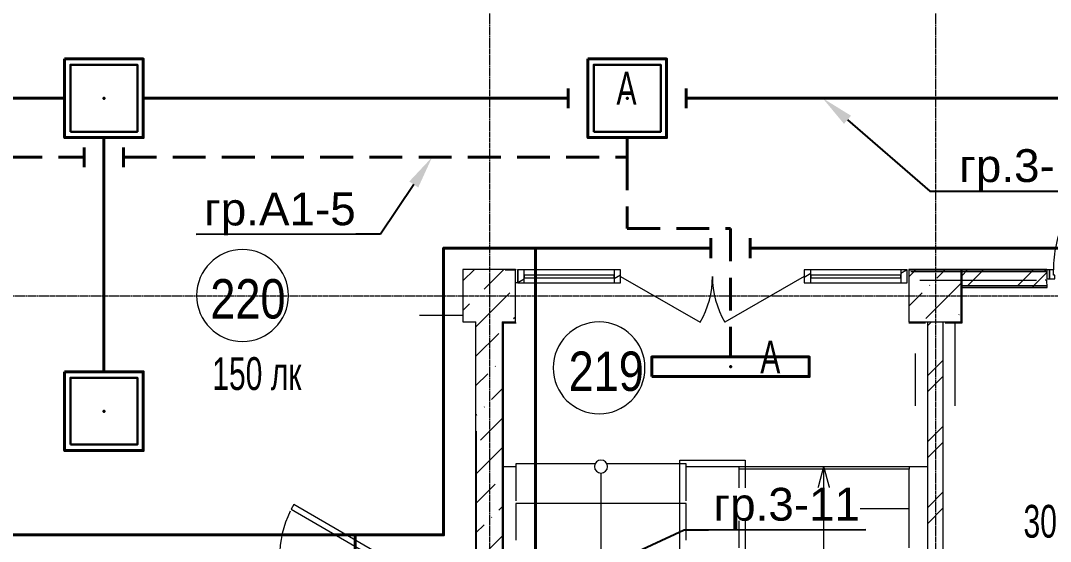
# Model space of a CAD drawing. Header units: metres. Extents: x 19799 to 227756, y -64119 to 286334.
# Drawn here: x 80488 to 88339, y -52156 to -48186 of the extents above; entities that cross this region are included whole.
import ezdxf
from ezdxf import colors
from ezdxf.entities.mleader import LeaderData, LeaderLine
from ezdxf.math import Vec2, Vec3

# ---------------------------------------------------------------- set-up
doc = ezdxf.new("R2010")
doc.units = ezdxf.units.M
for name, pattern in [('ADSK_Линия сетки', [21, 12, -3, 3, -3]), ('DASHED', [0.75, 0.5, -0.25]), ('HIDDEN2', [0.1875, 0.125, -0.0625])]:
    doc.linetypes.add(name, pattern=pattern)
for name, color, linetype, lineweight in [('A-AREA-IDEN', 7, 'Continuous', 9), ('A-DETL-MBND', 7, 'Continuous', 5), ('A-DETL-THIN', 7, 'Continuous', 5), ('A-DOOR', 7, 'Continuous', 5), ('A-DOOR-FRAM', 7, 'Continuous', 13), ('A-FLOR', 7, 'Continuous', 5), ('A-GLAZ-CURT', 7, 'Continuous', 5), ('A-GLAZ-CWMG', 7, 'Continuous', 5), ('A-WALL', 7, 'Continuous', 5), ('A-WALL-PATT', 7, 'Continuous', 18), ('I-WALL', 7, 'Continuous', 5), ('nadpisi', 84, 'Continuous', 13), ('S-COLS', 7, 'Continuous', 5), ('S-GRID', 7, 'Continuous', 9), ('ав осв', 1, 'HIDDEN2', 40), ('раб осв', 7, 'Continuous', 40), ('ЭЛ', 250, 'Continuous', 50), ('ЭЛ.сети', 5, 'Continuous', 100)]:
    doc.layers.add(name, color=color, linetype=linetype, lineweight=lineweight)
doc.layers.add('A-DETL', color=7, linetype='Continuous', lineweight=5, true_color=0x00a600)
doc.styles.add('Arial', font='ARIALN.TTF', dxfattribs={"width": 0.8, "height": 2.5})
doc.styles.add('GOST Common_I_1', font='ARIALN.TTF', dxfattribs={"height": 300})
doc.styles.add('ISOPEUR', font='ARIALN.TTF')
pattern_1 = [(45, (0, 0), (84.19025, 308.69666), [396.875, -79.375, 3.353, -76.022])]
pattern_2 = [(45, (0, 0), (-251.4472, 251.4472), []), (45, (0, 381), (-251.4472, 251.4472), [])]
pattern_3 = [(0, (0, 0), (812.8, 203.2), [33.528, -576.072, 33.528, -576.072, -3251.2]), (0, (0, 0), (812.8, 203.2), [-1219.2, 33.528, -1185.672, 33.528, -576.072, -1422.4]), (0, (0, 0), (812.8, 203.2), [-3048, 33.528, -372.872, 33.528, -982.472]), (120, (304.8, 101.6), (-582.37636, 602.30545), [33.528, -576.072, 33.528, -576.072, -3251.2]), (120, (304.8, 101.6), (-582.37636, 602.30545), [-1219.2, 33.528, -1185.672, 33.528, -576.072, -1422.4]), (120, (304.8, 101.6), (-582.37636, 602.30545), [-3048, 33.528, -372.872, 33.528, -982.472]), (240, (406.4, 508), (-230.42364, -805.50545), [33.528, -576.072, 33.528, -576.072, -3251.2]), (240, (406.4, 508), (-230.42364, -805.50545), [-1219.2, 33.528, -1185.672, 33.528, -576.072, -1422.4]), (240, (406.4, 508), (-230.42364, -805.50545), [-3048, 33.528, -372.872, 33.528, -982.472])]
pattern_4 = [(0, (0, -600), (812.8, 203.2), [33.528, -576.072, 33.528, -576.072, -3251.2]), (0, (0, -600), (812.8, 203.2), [-1219.2, 33.528, -1185.672, 33.528, -576.072, -1422.4]), (0, (0, -600), (812.8, 203.2), [-3048, 33.528, -372.872, 33.528, -982.472]), (120, (304.8, -498.4), (-582.37636, 602.30545), [33.528, -576.072, 33.528, -576.072, -3251.2]), (120, (304.8, -498.4), (-582.37636, 602.30545), [-1219.2, 33.528, -1185.672, 33.528, -576.072, -1422.4]), (120, (304.8, -498.4), (-582.37636, 602.30545), [-3048, 33.528, -372.872, 33.528, -982.472]), (240, (406.4, -92), (-230.42364, -805.50545), [33.528, -576.072, 33.528, -576.072, -3251.2]), (240, (406.4, -92), (-230.42364, -805.50545), [-1219.2, 33.528, -1185.672, 33.528, -576.072, -1422.4]), (240, (406.4, -92), (-230.42364, -805.50545), [-3048, 33.528, -372.872, 33.528, -982.472])]

# ---------------------------------------------------------------- blocks, each defined once
blk = doc.blocks.new('КДП АПК - КР_rvt-1-2 этаж')
at = {"layer": 'A-WALL-PATT', "lineweight": 5}
h = blk.add_hatch(dxfattribs=at)
h.set_pattern_fill('FP_137', color=256, style=0, pattern_type=2)
h.set_pattern_definition(pattern_1)
h.paths.add_polyline_path([(84037.5, -55945.6), (84162.7, -55945.6), (84162.7, -49845.6), (83962.7, -49845.6), (83962.7, -55945.6)], flags=0)
at = {"layer": 'S-COLS', "lineweight": 5}
h = blk.add_hatch(dxfattribs=at)
h.set_pattern_fill('FP_137', color=256, style=0, pattern_type=2)
h.set_pattern_definition(pattern_1)
h.paths.add_polyline_path([(84262.7, -49845.6), (84262.7, -49445.6), (83862.7, -49445.6), (83862.7, -49845.6), (84162.7, -49845.6)], flags=0)
h = blk.add_hatch(dxfattribs=at)
h.set_pattern_fill('FP_137', color=256, style=0, pattern_type=2)
h.set_pattern_definition(pattern_1)
h.paths.add_polyline_path([(87262.7, -49845.6), (87662.7, -49845.6), (87662.7, -49445.6), (87262.7, -49445.6)], flags=0)
at = {"layer": 'A-FLOR', "lineweight": 5}
for p, q in [((83862.7, -49795.6), (83532.7, -49795.6)), ((87612.7, -49845.6), (87612.7, -50485.6)), ((87312.7, -50485.6), (87312.7, -50085.6))]:
    blk.add_line(p, q, dxfattribs=at)
at = {"layer": 'I-WALL', "lineweight": 5}
for p, q in [((83962.7, -55945.6), (83962.7, -49845.6)), ((84162.7, -49845.6), (84162.7, -51585.6))]:
    blk.add_line(p, q, dxfattribs=at)
at = {"layer": 'S-COLS', "lineweight": 5}
for p, q in [((84262.7, -49445.6), (83862.7, -49445.6)), ((83862.7, -49445.6), (83862.7, -49845.6)), ((84262.7, -49845.6), (84262.7, -49445.6)), ((87662.7, -49445.6), (87262.7, -49445.6)), ((87262.7, -49445.6), (87262.7, -49845.6)), ((87662.7, -49845.6), (87662.7, -49445.6)), ((83862.7, -49845.6), (83962.7, -49845.6)), ((84162.7, -49845.6), (84262.7, -49845.6)), ((87262.7, -49845.6), (87662.7, -49845.6))]:
    blk.add_line(p, q, dxfattribs=at)
blk = doc.blocks.new('Системная панель - С остеклением-2292336-2 этаж')
at = {"layer": 'A-GLAZ-CURT', "lineweight": 13}
for p, q in [((342.5, 10), (-342.5, 10)), ((-342.5, 10), (-342.5, -10)), ((342.5, -10), (342.5, 10)), ((-342.5, -10), (342.5, -10))]:
    blk.add_line(p, q, dxfattribs=at)
blk = doc.blocks.new('Системная панель - С остеклением-1272919-2 этаж')
at = {"layer": 'A-GLAZ-CURT', "lineweight": 13}
for p, q in [((342.5, 10), (-342.5, 10)), ((-342.5, 10), (-342.5, -10)), ((342.5, -10), (342.5, 10)), ((-342.5, -10), (342.5, -10))]:
    blk.add_line(p, q, dxfattribs=at)
blk = doc.blocks.new('Прямоугольный импост - 50 x 100мм-V69-2 этаж')
at = {"layer": 'A-GLAZ-CWMG'}
h = blk.add_hatch(dxfattribs=at)
h.set_pattern_fill('FP_88', color=256, style=0, pattern_type=2)
h.set_pattern_definition([(150, (84277.65, 49535.64), (-60, -103.92305), [])])
h.paths.add_polyline_path([(-50, -50), (-50, 50), (0, 50), (0, -50)], flags=0)
at = {"layer": 'A-GLAZ-CWMG', "lineweight": 18}
for p, q in [((-50, -50), (-50, 50)), ((-50, 50), (0, 50)), ((0, 50), (0, -50)), ((0, -50), (-50, -50))]:
    blk.add_line(p, q, dxfattribs=at)
blk = doc.blocks.new('Прямоугольный импост - 50 x 100мм-1272820-2 этаж')
at = {"layer": 'A-GLAZ-CWMG'}
for p, q in [((85012.7, -49485.6), (84327.7, -49485.6)), ((84327.7, -49585.6), (85012.7, -49585.6))]:
    blk.add_line(p, q, dxfattribs=at)
blk = doc.blocks.new('Прямоугольный импост - 50 x 100мм-V70-2 этаж')
at = {"layer": 'A-GLAZ-CWMG'}
h = blk.add_hatch(dxfattribs=at)
h.set_pattern_fill('FP_89', color=256, style=0, pattern_type=2)
h.set_pattern_definition([(150, (86487.65, 49535.64), (-60, -103.92305), [])])
h.paths.add_polyline_path([(25, -50), (-25, -50), (-25, 50), (25, 50)], flags=0)
at = {"layer": 'A-GLAZ-CWMG', "lineweight": 18}
for p, q in [((-25, -50), (-25, 50)), ((-25, 50), (25, 50)), ((25, 50), (25, -50)), ((25, -50), (-25, -50))]:
    blk.add_line(p, q, dxfattribs=at)
blk = doc.blocks.new('Прямоугольный импост - 50 x 100мм-V71-2 этаж')
at = {"layer": 'A-GLAZ-CWMG'}
h = blk.add_hatch(dxfattribs=at)
h.set_pattern_fill('FP_90', color=256, style=0, pattern_type=2)
h.set_pattern_definition([(150, (85037.65, 49535.64), (-60, -103.92305), [])])
h.paths.add_polyline_path([(25, -50), (-25, -50), (-25, 50), (25, 50)], flags=0)
at = {"layer": 'A-GLAZ-CWMG', "lineweight": 18}
for p, q in [((-25, -50), (-25, 50)), ((-25, 50), (25, 50)), ((25, 50), (25, -50)), ((25, -50), (-25, -50))]:
    blk.add_line(p, q, dxfattribs=at)
blk = doc.blocks.new('Прямоугольный импост - 50 x 100мм-V72-2 этаж')
at = {"layer": 'A-GLAZ-CWMG'}
h = blk.add_hatch(dxfattribs=at)
h.set_pattern_fill('FP_91', color=256, style=0, pattern_type=2)
h.set_pattern_definition([(30, (-87247.65, 49535.64), (-60, 103.92305), [])])
h.paths.add_polyline_path([(0, -50), (0, 50), (-50, 50), (-50, -50)], flags=0)
at = {"layer": 'A-GLAZ-CWMG', "lineweight": 18}
for p, q in [((0, 50), (-50, 50)), ((-50, 50), (-50, -50)), ((0, -50), (0, 50)), ((-50, -50), (0, -50))]:
    blk.add_line(p, q, dxfattribs=at)
blk = doc.blocks.new('Дверь-Витраж-Двойная-Остекление - Ворота-Витраж-1278210-2 этаж')
at = {"layer": 'A-DOOR'}
for p, q in [((-700, 0), (-93.8, 350)), ((700, 0), (93.8, 350))]:
    blk.add_line(p, q, dxfattribs=at)
for centre, start, end in [((-700, 0), 0, 30), ((700, 0), 150, 180)]:
    blk.add_arc(centre, 700, start, end, dxfattribs=at)
blk = doc.blocks.new('AC_Дверь_Однопольная_ДеревяннаяВнутренняя_ГОСТ6629-88 - ДГ 21-9Л-1469641-2 этаж')
at = {"layer": 'A-DOOR', "lineweight": 13}
for p, q in [((-292.8, 460), (-312.8, 425.4)), ((-312.8, 425.4), (380, 25.4)), ((400, 60), (-292.8, 460)), ((380, 25.4), (400, 60))]:
    blk.add_line(p, q, dxfattribs=at)
at = {"layer": 'A-DOOR', "lineweight": 18}
for p, q in [((-430, 60), (-450, 60)), ((-450, 60), (-450, -10)), ((-430, -10), (-430, 60)), ((450, 60), (430, 60)), ((430, 60), (430, -10)), ((450, -10), (450, 60)), ((-450, -10), (-430, -10)), ((430, -10), (450, -10))]:
    blk.add_line(p, q, dxfattribs=at)
at = {"layer": 'A-DOOR'}
blk.add_arc((400, 60), 800, 154.09492, 180, dxfattribs=at)
at = {"layer": 'A-DOOR-FRAM'}
for p, q in [((-400, 60), (-430, 60)), ((-430, 60), (-430, -10)), ((-400, 20), (-400, 60)), ((-390, 20), (-400, 20)), ((-390, -10), (-390, 20)), ((400, 20), (390, 20)), ((390, 20), (390, -10)), ((430, 60), (400, 60)), ((400, 60), (400, 20)), ((430, -10), (430, 60)), ((-430, -10), (-390, -10)), ((390, -10), (430, -10))]:
    blk.add_line(p, q, dxfattribs=at)
blk = doc.blocks.new('AC_Дверь_Однопольная_ДеревяннаяВнутренняя_ГОСТ6629-88 - ДГ 21-10Л-2270753-2 этаж')
at = {"layer": 'A-DOOR', "lineweight": 13}
for p, q in [((-333.1, 495), (-353.1, 460.4)), ((455, 40), (-333.1, 495)), ((-353.1, 460.4), (435, 5.4)), ((435, 5.4), (455, 40))]:
    blk.add_line(p, q, dxfattribs=at)
at = {"layer": 'A-DOOR', "lineweight": 18}
for p, q in [((-485, 40), (-505, 40)), ((-505, 40), (-505, -30)), ((-485, -30), (-485, 40)), ((505, 40), (485, 40)), ((485, 40), (485, -30)), ((505, -30), (505, 40)), ((-505, -30), (-485, -30)), ((485, -30), (505, -30))]:
    blk.add_line(p, q, dxfattribs=at)
at = {"layer": 'A-DOOR'}
blk.add_arc((455, 40), 910, 155.73648, 180, dxfattribs=at)
at = {"layer": 'A-DOOR-FRAM'}
for p, q in [((-455, 40), (-485, 40)), ((-485, 40), (-485, -30)), ((-455, 0), (-455, 40)), ((-445, 0), (-455, 0)), ((-445, -30), (-445, 0)), ((455, 0), (445, 0)), ((445, 0), (445, -30)), ((485, 40), (455, 40)), ((455, 40), (455, 0)), ((485, -30), (485, 40)), ((-485, -30), (-445, -30)), ((445, -30), (485, -30))]:
    blk.add_line(p, q, dxfattribs=at)
blk = doc.blocks.new('LZ.OPL ECO LED')
at = {"color": 0, "lineweight": 40, "ltscale": 100}
blk.add_point((-484366.7, 7962), dxfattribs=at)
at = {"layer": 'раб осв', "color": 5, "lineweight": 40}
blk.add_lwpolyline([(-484966.7, 7887), (-483766.7, 7887), (-483766.7, 8037), (-484966.7, 8037)], close=True, dxfattribs=at)
blk = doc.blocks.new('ARS.R UNI LED')
at = {"color": 5, "lineweight": 30, "ltscale": 100}
blk.add_lwpolyline([(2913222.7, 2072748.5), (2913732.7, 2072748.5), (2913732.7, 2073258.5), (2913222.7, 2073258.5)], close=True, dxfattribs=at)
at = {"color": 0, "lineweight": 40, "ltscale": 100}
blk.add_point((2913477.7, 2073003.5), dxfattribs=at)
at = {"layer": 'ЭЛ', "color": 5, "lineweight": 40, "ltscale": 10}
blk.add_lwpolyline([(2913177.7, 2073303.5), (2913777.7, 2073303.5), (2913777.7, 2072703.5), (2913177.7, 2072703.5)], close=True, dxfattribs=at)
blk = doc.blocks.new('ПСС_Марка_помещения - Имя_2_5мм-224473-2 этаж')
at = {"layer": 'A-AREA-IDEN'}
for start, end in [(360, 180), (180, 360)]:
    blk.add_arc((-0.074, 0.039), 3.5, start, end, dxfattribs=at)

msp = doc.modelspace()

# ---------------------------------------------------------------- hatches: boundary and pattern name
at = {"layer": 'A-WALL-PATT', "lineweight": 5}
h = msp.add_hatch(dxfattribs=at)
h.set_pattern_fill('FP_40', color=256, style=0, pattern_type=2)
h.set_pattern_definition(pattern_4)
h.paths.add_polyline_path([(87641.4267, -50085.6443), (88312.6532, -50085.6443), (88312.6532, -50082.6443), (87261.596, -50082.6443), (87261.596, -50085.6443), (87342.6532, -50085.6443)], flags=0)
h.paths.add_polyline_path([(90960.1176, -50085.6443), (90960.1176, -50082.6443), (89322.6532, -50082.6443), (89322.6532, -50085.6443), (90956.2332, -50085.6443)], flags=0)
h = msp.add_hatch(dxfattribs=at)
h.set_pattern_fill('FP_40', color=256, style=0, pattern_type=2)
h.set_pattern_definition(pattern_4)
h.paths.add_polyline_path([(90730.5462, -50098.1443), (90956.2332, -50098.1443), (90956.2332, -50085.6443), (89322.6532, -50085.6443), (89322.6532, -50098.1443)], flags=0)
h.paths.add_polyline_path([(87342.6532, -50098.1443), (88312.6532, -50098.1443), (88312.6532, -50085.6443), (87275.1532, -50085.6443), (87275.1532, -50098.1443)], flags=0)
h = msp.add_hatch(dxfattribs=at)
h.set_pattern_fill('FP_1', color=256, style=0, pattern_type=2)
h.set_pattern_definition(pattern_2)
h.paths.add_polyline_path([(90730.5462, -50205.6443), (90925.158, -50205.6443), (90925.158, -50085.6443), (89322.6532, -50085.6443), (89322.6532, -50205.6443)], flags=0)
h.paths.add_polyline_path([(87662.6532, -50205.6443), (88312.6532, -50205.6443), (88312.6532, -50085.6443), (87662.6532, -50085.6443)], flags=0)
h = msp.add_hatch(dxfattribs=at)
h.set_pattern_fill('FP_40', color=256, style=0, pattern_type=2)
h.set_pattern_definition(pattern_3)
h.paths.add_polyline_path([(89319.6532, -50217.6443), (90925.158, -50217.6443), (90925.158, -50205.6443), (89319.6532, -50205.6443)], flags=0)
h.paths.add_polyline_path([(88315.6532, -50217.6443), (88315.6532, -50205.6443), (87663.096, -50205.6443), (87663.096, -50217.6443)], flags=0)
h = msp.add_hatch(dxfattribs=at)
h.set_pattern_fill('FP_40', color=256, style=0, pattern_type=2)
h.set_pattern_definition(pattern_3)
h.paths.add_polyline_path([(88315.6532, -50220.6443), (88315.6532, -50217.6443), (87663.096, -50217.6443), (87663.096, -50220.6443), (87666.096, -50220.6443)], flags=0)
h.paths.add_polyline_path([(90730.5462, -50220.6443), (90925.158, -50220.6443), (90925.158, -50217.6443), (89319.6532, -50217.6443), (89319.6532, -50220.6443)], flags=0)
h = msp.add_hatch(dxfattribs=at)
h.set_pattern_fill('FP_1', color=256, style=0, pattern_type=2)
h.set_pattern_definition(pattern_2)
h.paths.add_polyline_path([(87522.6532, -56585.6443), (87522.6532, -50485.6443), (87402.6532, -50485.6443), (87402.6532, -56585.6443)], flags=0)

# ---------------------------------------------------------------- linework, layer by layer
at = {"layer": 'A-DETL', "color": 7, "lineweight": 18}
for p, q in [((84912.6532, -51635.6443), (84912.6532, -55485.6443)), ((86532.2684, -51885.6443), (86612.6532, -51585.6443)), ((86612.6532, -53594.6922), (86612.6532, -51585.6443)), ((86693.038, -51885.6443), (86612.6532, -51585.6443))]:
    msp.add_line(p, q, dxfattribs=at)
for start, end in [(0, 180), (180, 0)]:
    msp.add_arc((84912.6532, -51585.6443), 50, start, end, dxfattribs=at)
at = {"layer": 'A-DETL-MBND'}
for p, q in [((85962.6338, -51585.6443), (85962.6338, -51605.5798)), ((87262.6338, -51605.5798), (85962.6338, -51605.5798)), ((87262.6338, -51585.6443), (87262.6338, -51605.5798))]:
    msp.add_line(p, q, dxfattribs=at)
at = {"layer": 'A-DETL-THIN'}
for p, q in [((85512.6532, -51535.6443), (86012.6532, -51535.6443)), ((85512.6532, -55535.6443), (85512.6532, -51535.6443)), ((86012.6532, -51535.6443), (86012.6532, -53745.3684))]:
    msp.add_line(p, q, dxfattribs=at)
at = {"layer": 'A-FLOR', "lineweight": 18}
for p, q in [((87263.096, -50485.6443), (87263.096, -50085.6443)), ((87662.6532, -50205.6443), (87662.6532, -50485.6443)), ((87534.6532, -50485.6443), (87522.6532, -50485.6443)), ((84867.2809, -51565.6443), (84262.6712, -51565.6443)), ((84262.6712, -51565.6443), (84262.6712, -51845.6443)), ((85562.6712, -51565.6443), (84958.0255, -51565.6443)), ((85562.6712, -51845.6443), (85562.6712, -51565.6443)), ((84165.6532, -51585.6443), (84262.6532, -51585.6443)), ((85562.6712, -51585.6443), (87402.6532, -51585.6443)), ((85962.634, -51605.5798), (85962.634, -51905.5671)), ((87262.634, -51905.5671), (87262.634, -51605.5798)), ((85562.6712, -51865.6443), (84262.6712, -51865.6443)), ((84262.6712, -51865.6443), (84262.6712, -52145.6443)), ((85562.6712, -52145.6443), (85562.6712, -51865.6443)), ((85962.634, -51905.5671), (87262.634, -51905.5671)), ((85962.634, -51905.5671), (85962.634, -52205.5573)), ((87262.634, -52205.5573), (87262.634, -51905.5671))]:
    msp.add_line(p, q, dxfattribs=at)
at = {"layer": 'A-WALL', "lineweight": 18}
for p, q in [((84182.6532, -50085.6443), (84262.6532, -50085.6443)), ((84262.6532, -50085.6443), (84250.1532, -50085.6443)), ((84277.6532, -50185.6443), (84277.6532, -50082.6443)), ((88312.6532, -50082.6443), (87261.596, -50082.6443)), ((87261.596, -50082.6443), (87261.596, -50085.6443)), ((87261.596, -50085.6443), (87275.1532, -50085.6443)), ((87262.6532, -50085.6443), (87342.6532, -50085.6443)), ((87662.6532, -50085.6443), (87662.6532, -50205.6443)), ((87662.6532, -50085.6443), (88312.6532, -50085.6443)), ((88312.6532, -50085.6443), (88312.6532, -50082.6443)), ((87342.6532, -50165.6443), (88232.6532, -50165.6443)), ((88315.6532, -50220.6443), (88312.6532, -50165.6443)), ((84277.6532, -50185.6443), (84262.6532, -50185.6443)), ((87262.6532, -50185.6443), (87259.6532, -50185.6443)), ((87662.6532, -50205.6443), (87663.096, -50205.6443)), ((87663.096, -50205.6443), (87663.096, -50485.6443)), ((87666.096, -50220.6443), (88315.6532, -50220.6443)), ((87666.096, -50488.6443), (87666.096, -50220.6443)), ((84262.6532, -50485.6443), (84162.6532, -50485.6443)), ((84162.6532, -50485.6443), (84162.6532, -51585.6443)), ((84165.6532, -50488.6443), (84265.6532, -50488.6443)), ((84165.6532, -50488.6443), (84165.6532, -51585.6443)), ((87259.6532, -50488.6443), (87387.6532, -50488.6443)), ((87663.096, -50485.6443), (87262.6532, -50485.6443)), ((87402.6532, -50485.6443), (87402.6532, -50488.6443)), ((87537.6532, -50488.6443), (87666.096, -50488.6443)), ((83962.6532, -54946.4958), (83962.6532, -51315.6443)), ((83962.6532, -51395.6443), (83959.6532, -51395.6443)), ((83959.6532, -51398.6443), (83959.6532, -52260.6443))]:
    msp.add_line(p, q, dxfattribs=at)
at = {"layer": 'A-WALL'}
for p, q in [((84262.6532, -50082.6443), (84262.6532, -50085.6443)), ((87275.1532, -50085.6443), (88312.6532, -50085.6443)), ((87275.1532, -50098.1443), (88312.6532, -50098.1443)), ((88312.6532, -50165.6443), (88300.1532, -50165.6443)), ((87663.096, -50205.6443), (88312.6532, -50205.6443)), ((87663.096, -50217.6443), (88315.6532, -50217.6443)), ((87402.6532, -50488.6443), (87402.6532, -56585.6443)), ((87522.6532, -56585.6443), (87522.6532, -50485.6443)), ((84162.6532, -55945.6443), (84162.6532, -51585.6443)), ((84162.6532, -51585.6443), (84165.6532, -51585.6443)), ((84165.6532, -51585.6443), (84165.6532, -55945.6443))]:
    msp.add_line(p, q, dxfattribs=at)
at = {"layer": 'S-GRID', "linetype": 'ADSK_Линия сетки'}
for p, q in [((84062.6532, -38095.4453), (84062.6532, -63301.3643)), ((87462.6532, -38095.4453), (87462.6532, -63301.3643)), ((95007.6236, -50285.6443), (30504.6406, -50285.6443))]:
    msp.add_line(p, q, dxfattribs=at)
at = {"layer": 'ав осв', "linetype": 'DASHED', "lineweight": 40, "ltscale": 500}
for points in [[(37232.8158, -49078.1417), (37232.8158, -49228.1417), (53192.8158, -49228.1417), (53192.8158, -49078.1417), (53192.8158, -49228.1417), (69152.8231, -49228.1417), (69152.8231, -49078.1365), (69152.8231, -49228.1417), (80972.8268, -49228.1417)], [(81272.8268, -49228.1417), (85112.8268, -49228.1417), (85112.8268, -49078.1339)], [(80972.8268, -49153.1417), (80972.8268, -49303.1417)], [(81272.8268, -49153.1417), (81272.8268, -49303.1417)], [(85112.8268, -49228.1417), (85112.8268, -49770.6443), (85900.1683, -49770.6443), (85900.1683, -50749.9612)]]:
    msp.add_lwpolyline(points, dxfattribs=at)
at = {"layer": 'раб осв', "color": 0, "lineweight": 40}
for points in [[(84662.8247, -48703.1464), (84662.8247, -48853.1464)], [(85562.8247, -48703.1464), (85562.8247, -48853.1464)], [(77432.8268, -48778.1339), (80822.8268, -48778.1339)], [(81422.8268, -48778.1339), (84662.8247, -48778.1464)], [(85562.8247, -48778.1464), (88802.8304, -48778.1464)], [(81122.8268, -49078.1339), (81122.8268, -50863.1417)], [(85750.1683, -49845.6443), (85750.1683, -49995.6443)], [(86050.1683, -49845.6443), (86050.1683, -49995.6443)], [(83037.6532, -52105.6443), (83712.6532, -52105.6443), (83712.6532, -49920.6443), (84412.6532, -49920.6443), (84412.6532, -49920.6443), (84412.6532, -55935.6443), (85162.8746, -55935.6443)], [(84412.6532, -49920.6443), (85750.1683, -49920.6443)], [(86050.1683, -49920.6443), (89368.096, -49920.6443), (89368.096, -50315.6443)], [(79462.6532, -52105.6443), (83037.6532, -52105.6443), (83037.6532, -52555.6443)]]:
    msp.add_lwpolyline(points, dxfattribs=at)

# ---------------------------------------------------------------- block references
at = {"lineweight": 5}
msp.add_blockref('КДП АПК - КР_rvt-1-2 этаж', (-3, -637), dxfattribs=at)
at = {"layer": 'A-AREA-IDEN', "color": 18, "true_color": 0x000000, "xscale": 99.99999999999993, "yscale": 99.99999999999993, "zscale": 99.99999999999993}
for p in [(82187.0755, -50285.2498), (84905.6036, -50837.0438)]:
    msp.add_blockref('ПСС_Марка_помещения - Имя_2_5мм-224473-2 этаж', p, dxfattribs=at)
at = {"layer": 'A-DOOR'}
for name, p in [('AC_Дверь_Однопольная_ДеревяннаяВнутренняя_ГОСТ6629-88 - ДГ 21-10Л-2270753-2 этаж', (88817.6532, -50125.6443)), ('AC_Дверь_Однопольная_ДеревяннаяВнутренняя_ГОСТ6629-88 - ДГ 21-9Л-1469641-2 этаж', (82862.6532, -52335.6443))]:
    msp.add_blockref(name, p, dxfattribs=at)
at = {"layer": 'A-DOOR', "rotation": 180}
msp.add_blockref('Дверь-Витраж-Двойная-Остекление - Ворота-Витраж-1278210-2 этаж', (85762.6532, -50135.6443), dxfattribs=at)
at = {"layer": 'A-GLAZ-CURT', "rotation": 180}
for name, p in [('Системная панель - С остеклением-1272919-2 этаж', (84670.1532, -50135.6443)), ('Системная панель - С остеклением-2292336-2 этаж', (86855.1532, -50135.6443))]:
    msp.add_blockref(name, p, dxfattribs=at)
at = {"layer": 'A-GLAZ-CWMG', "extrusion": (0, 0, -1)}
for name, p in [('Прямоугольный импост - 50 x 100мм-V69-2 этаж', (-84277.6532, -50135.6443)), ('Прямоугольный импост - 50 x 100мм-V71-2 этаж', (-85037.6532, -50135.6443)), ('Прямоугольный импост - 50 x 100мм-V70-2 этаж', (-86487.6532, -50135.6443))]:
    msp.add_blockref(name, p, dxfattribs=at)
at = {"layer": 'A-GLAZ-CWMG'}
for name, p in [('Прямоугольный импост - 50 x 100мм-1272820-2 этаж', (0, -600)), ('Прямоугольный импост - 50 x 100мм-1272820-2 этаж', (2185, -600)), ('Прямоугольный импост - 50 x 100мм-V72-2 этаж', (87247.6532, -50135.6443))]:
    msp.add_blockref(name, p, dxfattribs=at)
at = {"layer": 'раб осв', "color": 0, "lineweight": 40, "ltscale": 100}
for p in [(-2832354.8783, -2121781.683), (-2828364.8783, -2121781.683), (-2832354.8783, -2124166.6908)]:
    msp.add_blockref('ARS.R UNI LED', p, dxfattribs=at)
at = {"layer": 'раб осв', "color": 0, "lineweight": 40}
msp.add_blockref('LZ.OPL ECO LED', (570266.8499, -58786.9666), dxfattribs=at)

# ---------------------------------------------------------------- texts
at = {"layer": 'A-AREA-IDEN', "color": 18, "true_color": 0x000000, "char_height": 300, "attachment_point": 1, "style": 'GOST Common_I_1'}
for s, insert, width in [('220', (81934.1912, -50156.7899), 609.2825), ('219', (84665.9193, -50708.5838), 577.215)]:
    msp.add_mtext(s, dxfattribs=dict(at, insert=insert, width=width))
at = {"layer": 'nadpisi', "color": 7, "char_height": 250, "style": 'Arial'}
for s, insert, width, attachment_point in [('{\\C1;А}', (85107.358, -48700.8773), 226.187696, 5), ('{\\C1;А}', (86203.6506, -50749.9612), 226.187696, 5), ('150 лк', (81948.9518, -50751.4593), 1402.065175, 1), ('300 лк', (88134.0196, -51877.3296), 1402.065175, 1)]:
    msp.add_mtext(s, dxfattribs=dict(at, insert=insert, width=width, attachment_point=attachment_point))

# ---------------------------------------------------------------- next in the draw order: leaders
at = {"layer": 'ЭЛ.сети', "color": 0, "lineweight": 5}
ml = msp.add_multileader_mtext('Standard', dxfattribs=at)
ml.set_content('{\\fArial|b0|i0|c204|p34;гр.3-17}', style='ISOPEUR')
ml.set_leader_properties()
ml.build(insert=Vec2(0, 0))
ml.multileader.update_dxf_attribs({"text_left_attachment_type": 6, "text_right_attachment_type": 6, "dogleg_length": 100, "arrow_head_size": 250})
ctx = ml.context
ctx.base_point, ctx.char_height, ctx.arrow_head_size, ctx.landing_gap_size, ctx.plane_origin, ctx.plane_x_axis, ctx.plane_y_axis = Vec3(87606.3235, -49486.7062), 250, 250, 37.4122, Vec3(28608.3714, -7113.2221), Vec3(0.999998436, 0.001768603), Vec3(-0.001768603, 0.999998436)
ctx.left_attachment, ctx.right_attachment = 6, 6
notes = []
notes.append((ctx, [(0, (1, 1, 0), (87419.2629, -49487.0371), (0.999998436, 0.001768603), 187.0608, [(0, [(86603.4129, -48778.1464)], 0, [])])]))
ctx.mtext.insert, ctx.mtext.text_direction, ctx.mtext.rotation, ctx.mtext.line_spacing_factor, ctx.mtext.flow_direction = Vec3(87643.1707, -49167.234), Vec3(0.999998436, 0.001768603), 0.001768604, 0.8, 5
ctx.mtext.has_bg_fill, ctx.mtext.bg_color, ctx.mtext.bg_scale_factor, ctx.mtext.bg_transparency, ctx.mtext.use_window_bg_color = 1, -1073741824, 1, 0, 1
ml = msp.add_multileader_mtext('Standard', dxfattribs=at)
ml.set_content('{\\fArial|b0|i0|c204|p34;\\C1;гр.А1-5}', style='ISOPEUR')
ml.set_leader_properties(color=1)
ml.build(insert=Vec2(0, 0))
ml.multileader.update_dxf_attribs({"text_left_attachment_type": 6, "text_right_attachment_type": 6, "dogleg_length": 100, "arrow_head_size": 250})
ctx = ml.context
ctx.base_point, ctx.char_height, ctx.arrow_head_size, ctx.landing_gap_size, ctx.plane_origin, ctx.plane_x_axis, ctx.plane_y_axis = Vec3(81849.4473, -49817.2027), 250, 250, 37.4122, Vec3(18198.0887, -6009.5821), Vec3(0.999998436, 0.001768603), Vec3(-0.001768603, 0.999998436)
ctx.left_attachment, ctx.right_attachment = 6, 6
notes.append((ctx, [(1, (1, 1, 0), (83230.5322, -49814.7601), (-0.999998436, -0.001768603), 187.0608, [(0, [(83624.5454, -49228.1417)], 0, [])])]))
ctx.mtext.insert, ctx.mtext.text_direction, ctx.mtext.rotation, ctx.mtext.line_spacing_factor, ctx.mtext.flow_direction = Vec3(81886.2945, -49497.7305), Vec3(0.999998436, 0.001768603), 0.001768604, 0.8, 5
ctx.mtext.has_bg_fill, ctx.mtext.bg_color, ctx.mtext.bg_scale_factor, ctx.mtext.bg_transparency, ctx.mtext.use_window_bg_color = 1, -1073741824, 1, 0, 1
ml = msp.add_multileader_mtext('Standard', dxfattribs=at)
ml.set_content('{\\fArial|b0|i0|c204|p34;гр.3-11}', style='ISOPEUR')
ml.set_leader_properties()
ml.build(insert=Vec2(0, 0))
ml.multileader.update_dxf_attribs({"text_left_attachment_type": 6, "text_right_attachment_type": 6, "dogleg_length": 100, "arrow_head_size": 250})
ctx = ml.context
ctx.base_point, ctx.char_height, ctx.arrow_head_size, ctx.landing_gap_size, ctx.plane_origin, ctx.plane_x_axis, ctx.plane_y_axis = Vec3(85732.9063, -52067.933), 250, 250, 37.4122, Vec3(24414.4114, -9321.216), Vec3(0.999998436, 0.001768603), Vec3(-0.001768603, 0.999998436)
ctx.left_attachment, ctx.right_attachment = 6, 6
notes.append((ctx, [(0, (1, 1, 0), (85545.8458, -52068.2638), (0.999998436, 0.001768603), 187.0608, [(0, [(84412.6532, -52591.7329)], 0, [])])]))
ctx.mtext.insert, ctx.mtext.text_direction, ctx.mtext.rotation, ctx.mtext.line_spacing_factor, ctx.mtext.flow_direction = Vec3(85769.7535, -51748.4608), Vec3(0.999998436, 0.001768603), 0.001768604, 0.8, 5
ctx.mtext.has_bg_fill, ctx.mtext.bg_color, ctx.mtext.bg_scale_factor, ctx.mtext.bg_transparency, ctx.mtext.use_window_bg_color = 1, -1073741824, 1, 0, 1
for ctx, leaders in notes:
    for number, flags, end, landing, length, lines in leaders:
        leader = LeaderData()
        leader.index, (leader.has_last_leader_line, leader.has_dogleg_vector, leader.attachment_direction) = number, flags
        leader.last_leader_point, leader.dogleg_vector, leader.dogleg_length = Vec3(end), Vec3(landing), length
        for number, points, colour, breaks in lines:
            line = LeaderLine()
            line.index, line.vertices, line.color, line.breaks = number, Vec3.list(points), colors.encode_raw_color(colour), breaks
            leader.lines.append(line)
        ctx.leaders.append(leader)

doc.saveas('drawing.dxf')
